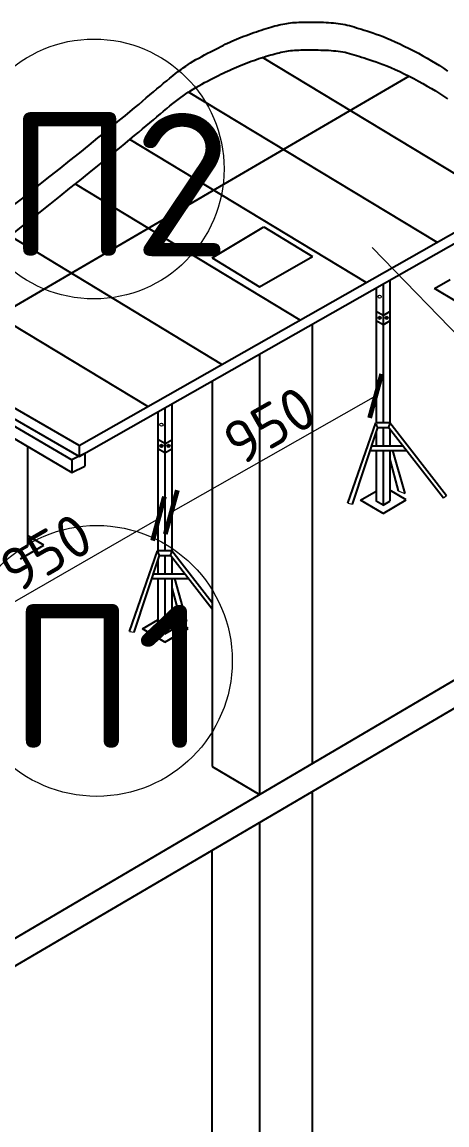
# Model space of a CAD drawing. Header units: millimetres. Extents: x 5763 to 12018931, y 39842 to 3600577.
# Drawn here: x 930585 to 936515, y 818078 to 833481 of the extents above; entities that cross this region are included whole.
import ezdxf

# ---------------------------------------------------------------- set-up
doc = ezdxf.new("R2010")
doc.units = ezdxf.units.MM
doc.layers.add('jiu', color=7, linetype='Continuous', lineweight=25)
doc.layers.add('тонкая', color=7, linetype='Continuous', lineweight=20)
doc.layers.add('LINES', color=7, linetype='Continuous')
doc.styles.add('ISOCPEUR', font='isocpeur.ttf')

# ---------------------------------------------------------------- blocks, each defined once
blk = doc.blocks.new('_ArchTick')
at = {"color": 0, "linetype": 'ByBlock', "const_width": 0.15}
blk.add_lwpolyline([(-0.5, -0.5), (0.5, 0.5)], dxfattribs=at)

msp = doc.modelspace()

# ---------------------------------------------------------------- hatches: boundary and pattern name
at = {"layer": 'тонкая', "ltscale": 10}
h = msp.add_hatch(color=256, dxfattribs=at)
h.set_gradient(color2=(0, 0, 0), one_color=1)
h.paths.add_polyline_path([(935553.7294, 829350.59011, 1), (935597.98383, 829350.59011, 1)])
h.paths.add_polyline_path([(935652.63818, 829350.59011, 1), (935696.89261, 829350.59011, 1)])
h = msp.add_hatch(color=256, dxfattribs=at)
h.set_gradient(color2=(0, 0, 0), one_color=1)
h.paths.add_polyline_path([(932552.71797, 827561.81751, 1), (932508.46354, 827561.81751, 1)])
h.paths.add_polyline_path([(932607.37233, 827561.81751, 1), (932651.62676, 827561.81751, 1)])

# ---------------------------------------------------------------- linework, layer by layer
at = {"lineweight": 20}
for centre, radius in [((931589.45911, 831429.66363), 1814.59605), ((931627.88081, 824559.16271), 1891.66098)]:
    msp.add_circle(centre, radius, dxfattribs=at)
at = {"layer": 'jiu', "color": 7, "lineweight": 25}
for p, q in [((935131.35069, 826760.44543), (935521.36477, 827886.25926)), ((935194.94452, 826749.47837), (935549.53558, 827820.65719)), ((935720.09322, 827883.30308), (935521.36477, 827886.25926)), ((935549.53558, 827820.65719), (935701.21905, 827820.65719)), ((936466.79718, 826834.11908), (935701.21905, 827820.65719)), ((936507.82754, 826865.78264), (935720.31494, 827886.25926)), ((935443.10024, 827499.12828), (935950.73348, 827499.12828)), ((935464.81642, 827564.73035), (935899.82464, 827564.73035)), ((935757.13403, 827499.12828), (935927.37364, 826898.02063)), ((935720.31494, 827369.68418), (935835.97643, 826934.94162)), ((932086.08484, 824971.67283), (932476.09892, 826097.48666)), ((932674.82737, 826094.53048), (932476.09892, 826097.48666)), ((933236.74687, 825369.62598), (932675.04909, 826097.48666)), ((932149.67866, 824960.70577), (932504.26973, 826031.88459)), ((932504.26973, 826031.88459), (932655.95319, 826031.88459)), ((933236.74687, 825283.46314), (932655.95319, 826031.88459)), ((932419.55057, 825775.95775), (932854.55879, 825775.95775)), ((932397.83439, 825710.35568), (932905.46763, 825710.35568)), ((932711.86818, 825710.35568), (932882.10779, 825109.24803)), ((932675.04909, 825580.91158), (932790.71058, 825146.16902))]:
    msp.add_line(p, q, dxfattribs=at)
for centre, radius, start, end in [((935620.05764, 827885.25943), 95.63896, 179.40101034, 222.491467365), ((935562.53499, 827896.6066), 158.11888, 331.292971868, 356.247866489), ((932574.79179, 826096.48683), 95.63896, 179.40101034, 222.491467365), ((932517.26914, 826107.834), 158.11888, 331.292971868, 356.247866489)]:
    msp.add_arc(centre, radius, start, end, dxfattribs=at)
at = {"layer": 'LINES'}
for p, q in [((934171.91227, 833440.98595), (934199.22708, 833447.31358)), ((934199.22708, 833447.31358), (934226.13795, 833453.05124)), ((934226.13795, 833453.05124), (934252.81479, 833458.19705)), ((934252.81479, 833458.19705), (934279.42753, 833462.74911)), ((934279.42753, 833462.74911), (934306.14608, 833466.70554)), ((934306.14608, 833466.70554), (934333.13525, 833470.07266)), ((934333.13525, 833470.07266), (934360.53925, 833472.8897)), ((934360.53925, 833472.8897), (934388.4972, 833475.20411)), ((934388.4972, 833475.20411), (934417.14819, 833477.06334)), ((934417.14819, 833477.06334), (934446.63133, 833478.51483)), ((934446.63133, 833478.51483), (934477.08572, 833479.60604)), ((934477.08572, 833479.60604), (934508.65046, 833480.38441)), ((934508.65046, 833480.38441), (934541.46466, 833480.89738)), ((934541.46466, 833480.89738), (934575.5967, 833481.18285)), ((934575.5967, 833481.18285), (934610.83215, 833481.24046)), ((934610.83215, 833481.24046), (934646.88584, 833481.06027)), ((934646.88584, 833481.06027), (934683.47263, 833480.63238)), ((934683.47263, 833480.63238), (934720.30736, 833479.94686)), ((934720.30736, 833479.94686), (934757.10488, 833478.99378)), ((934757.10488, 833478.99378), (934793.58003, 833477.76322)), ((934793.58003, 833477.76322), (934829.44766, 833476.24527)), ((934829.44766, 833476.24527), (934864.48627, 833474.41802)), ((934864.48627, 833474.41802), (934898.72891, 833472.21169)), ((934898.72891, 833472.21169), (934932.27229, 833469.54451)), ((934932.27229, 833469.54451), (934965.21311, 833466.33473)), ((934965.21311, 833466.33473), (934997.64808, 833462.50058)), ((934997.64808, 833462.50058), (935029.6739, 833457.9603)), ((935029.6739, 833457.9603), (935061.38728, 833452.63213)), ((935061.38728, 833452.63213), (935092.88493, 833446.43431)), ((935092.88493, 833446.43431), (935124.28459, 833439.31049)), ((933679.33015, 833282.10855), (933714.286, 833295.62884)), ((933714.286, 833295.62884), (933749.50236, 833308.90786)), ((933749.50236, 833308.90786), (933784.82522, 833321.88419)), ((933784.82522, 833321.88419), (933820.10057, 833334.49637)), ((933820.10057, 833334.49637), (933855.18169, 833346.68995)), ((933855.18169, 833346.68995), (933889.95104, 833358.43834)), ((933889.95104, 833358.43834), (933924.29834, 833369.72196)), ((933924.29834, 833369.72196), (933958.11334, 833380.52119)), ((933958.11334, 833380.52119), (933991.28576, 833390.81642)), ((933991.28576, 833390.81642), (934023.70534, 833400.58807)), ((934023.70534, 833400.58807), (934055.26182, 833409.81651)), ((934055.26182, 833409.81651), (934085.84494, 833418.48215)), ((934085.84494, 833418.48215), (934115.39112, 833426.56834)), ((934115.39112, 833426.56834), (934144.02359, 833434.07024)), ((934144.02359, 833434.07024), (934171.91227, 833440.98595)), ((935124.28459, 833439.31049), (935155.78813, 833431.30602)), ((935155.78813, 833431.30602), (935187.61847, 833422.49166)), ((935187.61847, 833422.49166), (935219.99854, 833412.93816)), ((935219.99854, 833412.93816), (935253.15125, 833402.71628)), ((935253.15125, 833402.71628), (935287.29951, 833391.8968)), ((935287.29951, 833391.8968), (935322.66625, 833380.55046)), ((935322.66625, 833380.55046), (935359.47438, 833368.74803)), ((935359.47438, 833368.74803), (935397.94835, 833356.49533)), ((935397.94835, 833356.49533), (935438.31877, 833343.53847)), ((935438.31877, 833343.53847), (935480.81776, 833329.55862)), ((935480.81776, 833329.55862), (935525.67746, 833314.23695)), ((935525.67746, 833314.23695), (935573.13, 833297.25463)), ((935573.13, 833297.25463), (935623.40751, 833278.29283)), ((933324.83226, 833122.45526), (933358.31877, 833139.23161)), ((933358.31877, 833139.23161), (933390.48281, 833155.12241)), ((933390.48281, 833155.12241), (933421.71656, 833170.28625)), ((933421.71656, 833170.28625), (933452.41218, 833184.8817)), ((933452.41218, 833184.8817), (933482.96184, 833199.06733)), ((933482.96184, 833199.06733), (933513.75771, 833213.00173)), ((933513.75771, 833213.00173), (933545.19195, 833226.84347)), ((933545.19195, 833226.84347), (933577.5657, 833240.71445)), ((933577.5657, 833240.71445), (933610.81599, 833254.58992)), ((933610.81599, 833254.58992), (933644.78881, 833268.40843)), ((933644.78881, 833268.40843), (933679.33015, 833282.10855)), ((935623.40751, 833278.29283), (935676.74213, 833257.03271)), ((935676.74213, 833257.03271), (935733.36598, 833233.15545)), ((935733.36598, 833233.15545), (935793.33267, 833206.4714)), ((935793.33267, 833206.4714), (935855.98162, 833177.30756)), ((935855.98162, 833177.30756), (935920.47374, 833146.12013)), ((935920.47374, 833146.12013), (935985.9699, 833113.3653)), ((933052.30525, 832978.71304), (933092.61157, 833001.15372)), ((933092.61157, 833001.15372), (933133.27381, 833023.2388)), ((933133.27381, 833023.2388), (933173.79943, 833044.79888)), ((933173.79943, 833044.79888), (933213.69589, 833065.66451)), ((933213.69589, 833065.66451), (933252.47063, 833085.66629)), ((933252.47063, 833085.66629), (933289.63112, 833104.63479)), ((933289.63112, 833104.63479), (933324.83226, 833122.45526)), ((933889.95104, 832970.43658), (933924.29834, 832981.7202)), ((933924.29834, 832981.7202), (933958.11334, 832992.51943)), ((937318.15421, 830941.88204), (933941.20584, 832987.11981)), ((933958.11334, 832992.51943), (933991.28576, 833002.81466)), ((933991.28576, 833002.81466), (934023.70534, 833012.58631)), ((934023.70534, 833012.58631), (934055.26182, 833021.81475)), ((934055.26182, 833021.81475), (934085.84494, 833030.48039)), ((934085.84494, 833030.48039), (934115.39112, 833038.56658)), ((934115.39112, 833038.56658), (934144.02359, 833046.06848)), ((934144.02359, 833046.06848), (934171.91227, 833052.98419)), ((934171.91227, 833052.98419), (934199.22708, 833059.31182)), ((934199.22708, 833059.31182), (934226.13795, 833065.04948)), ((934226.13795, 833065.04948), (934252.81479, 833070.19529)), ((934252.81479, 833070.19529), (934279.42753, 833074.74735)), ((934279.42753, 833074.74735), (934306.14608, 833078.70378)), ((934306.14608, 833078.70378), (934333.13525, 833082.0709)), ((934333.13525, 833082.0709), (934360.53925, 833084.88794)), ((934360.53925, 833084.88794), (934388.4972, 833087.20235)), ((934388.4972, 833087.20235), (934417.14819, 833089.06158)), ((934417.14819, 833089.06158), (934446.63133, 833090.51307)), ((934446.63133, 833090.51307), (934477.08572, 833091.60428)), ((934477.08572, 833091.60428), (934508.65046, 833092.38265)), ((934508.65046, 833092.38265), (934541.46466, 833092.89562)), ((934541.46466, 833092.89562), (934575.5967, 833093.18109)), ((934575.5967, 833093.18109), (934610.83215, 833093.2387)), ((934610.83215, 833093.2387), (934646.88584, 833093.05851)), ((934646.88584, 833093.05851), (934683.47263, 833092.63062)), ((934683.47263, 833092.63062), (934720.30736, 833091.9451)), ((934720.30736, 833091.9451), (934757.10488, 833090.99202)), ((934757.10488, 833090.99202), (934793.58003, 833089.76146)), ((934793.58003, 833089.76146), (934829.44766, 833088.24351)), ((934829.44766, 833088.24351), (934864.48627, 833086.41626)), ((934864.48627, 833086.41626), (934898.72891, 833084.20993)), ((934898.72891, 833084.20993), (934932.27229, 833081.54275)), ((934932.27229, 833081.54275), (934965.21311, 833078.33297)), ((934965.21311, 833078.33297), (934997.64808, 833074.49882)), ((934997.64808, 833074.49882), (935029.6739, 833069.95855)), ((935029.6739, 833069.95855), (935061.38728, 833064.63037)), ((935061.38728, 833064.63037), (935092.88493, 833058.43255)), ((935092.88493, 833058.43255), (935124.28459, 833051.30873)), ((935124.28459, 833051.30873), (935155.78813, 833043.30426)), ((935155.78813, 833043.30426), (935187.61847, 833034.4899)), ((935187.61847, 833034.4899), (935219.99854, 833024.9364)), ((935219.99854, 833024.9364), (935253.15125, 833014.71452)), ((935253.15125, 833014.71452), (935287.29951, 833003.89504)), ((935287.29951, 833003.89504), (935322.66625, 832992.5487)), ((935322.66625, 832992.5487), (935359.47438, 832980.74627)), ((935985.9699, 833113.3653), (936051.631, 833079.49926)), ((936051.631, 833079.49926), (936116.61794, 833044.97821)), ((936116.61794, 833044.97821), (936180.0916, 833010.25833)), ((936180.0916, 833010.25833), (936241.21289, 832975.79581)), ((932800.2044, 832815.70445), (932834.62052, 832840.86738)), ((932834.62052, 832840.86738), (932868.75153, 832864.90255)), ((932868.75153, 832864.90255), (932903.12709, 832888.13007)), ((932903.12709, 832888.13007), (932938.27687, 832910.87004)), ((932938.27687, 832910.87004), (932974.73054, 832933.44257)), ((932974.73054, 832933.44257), (933012.84739, 832956.08618)), ((933012.84739, 832956.08618), (933052.30525, 832978.71304)), ((933513.75771, 832824.99997), (933545.19195, 832838.84171)), ((933545.19195, 832838.84171), (933577.5657, 832852.71269)), ((933577.5657, 832852.71269), (933610.81599, 832866.58816)), ((933610.81599, 832866.58816), (933644.78881, 832880.40667)), ((933644.78881, 832880.40667), (933679.33015, 832894.10679)), ((933679.33015, 832894.10679), (933714.286, 832907.62708)), ((933714.286, 832907.62708), (933749.50236, 832920.9061)), ((933749.50236, 832920.9061), (933784.82522, 832933.88243)), ((933784.82522, 832933.88243), (933820.10057, 832946.49461)), ((933820.10057, 832946.49461), (933855.18169, 832958.68819)), ((933855.18169, 832958.68819), (933889.95104, 832970.43658)), ((935359.47438, 832980.74627), (935397.94835, 832968.49357)), ((935397.94835, 832968.49357), (935438.31877, 832955.53671)), ((935438.31877, 832955.53671), (935480.81776, 832941.55686)), ((935480.81776, 832941.55686), (935525.67746, 832926.23519)), ((935525.67746, 832926.23519), (935573.13, 832909.25287)), ((935573.13, 832909.25287), (935623.40751, 832890.29107)), ((935623.40751, 832890.29107), (935676.74213, 832869.03095)), ((935676.74213, 832869.03095), (935733.36598, 832845.15369)), ((935733.36598, 832845.15369), (935793.33267, 832818.46964)), ((936241.21289, 832975.79581), (936299.46723, 832941.83675)), ((936299.46723, 832941.83675), (936355.63822, 832907.78691)), ((936355.63822, 832907.78691), (936410.83398, 832872.84195)), ((936410.83398, 832872.84195), (936466.16265, 832836.19753)), ((936466.16265, 832836.19753), (936522.73237, 832797.04932)), ((935985.9699, 832725.36354), (929255.7665, 828795.08636)), ((932606.34433, 832662.52011), (932649.22489, 832697.46676)), ((932649.22489, 832697.46676), (932689.94869, 832730.248)), ((932689.94869, 832730.248), (932728.39815, 832760.71487)), ((932728.39815, 832760.71487), (932764.9735, 832789.09365)), ((932764.9735, 832789.09365), (932800.2044, 832815.70445)), ((933173.79943, 832656.79712), (933213.69589, 832677.66275)), ((933213.69589, 832677.66275), (933252.47063, 832697.66453)), ((933252.47063, 832697.66453), (933289.63112, 832716.63303)), ((933289.63112, 832716.63303), (933324.83226, 832734.4535)), ((933324.83226, 832734.4535), (933358.31877, 832751.22985)), ((933358.31877, 832751.22985), (933390.48281, 832767.12066)), ((933390.48281, 832767.12066), (933421.71656, 832782.28449)), ((933421.71656, 832782.28449), (933452.41218, 832796.87994)), ((933452.41218, 832796.87994), (933482.96184, 832811.06557)), ((933482.96184, 832811.06557), (933513.75771, 832824.99997)), ((935793.33267, 832818.46964), (935855.98162, 832789.3058)), ((935855.98162, 832789.3058), (935920.47374, 832758.11837)), ((935920.47374, 832758.11837), (935985.9699, 832725.36354)), ((935985.9699, 832725.36354), (936051.631, 832691.4975)), ((936051.631, 832691.4975), (936116.61794, 832656.97645)), ((932418.19467, 832505.9348), (932467.23216, 832547.11538)), ((932467.23216, 832547.11538), (932515.10095, 832587.10164)), ((932515.10095, 832587.10164), (932561.55401, 832625.65081)), ((932561.55401, 832625.65081), (932606.34433, 832662.52011)), ((932903.12709, 832500.12831), (932938.27687, 832522.86828)), ((932938.27687, 832522.86828), (932974.73054, 832545.44081)), ((932974.73054, 832545.44081), (933012.84739, 832568.08442)), ((933012.84739, 832568.08442), (933052.30525, 832590.71128)), ((933052.30525, 832590.71128), (933092.61157, 832613.15196)), ((933092.61157, 832613.15196), (933133.27381, 832635.23705)), ((933133.27381, 832635.23705), (933173.79943, 832656.79712)), ((936116.61794, 832656.97645), (936180.0916, 832622.25657)), ((936180.0916, 832622.25657), (936241.21289, 832587.79405)), ((936241.21289, 832587.79405), (936299.46723, 832553.83499)), ((936299.46723, 832553.83499), (936355.63822, 832519.78515)), ((936355.63822, 832519.78515), (936410.83398, 832484.84019)), ((932212.79462, 832332.13456), (932266.22712, 832377.40613)), ((932266.22712, 832377.40613), (932317.60158, 832420.9618)), ((932317.60158, 832420.9618), (932368.23547, 832463.80268)), ((932368.23547, 832463.80268), (932418.19467, 832505.9348)), ((932689.94869, 832342.24624), (932728.39815, 832372.71311)), ((932728.39815, 832372.71311), (932764.9735, 832401.09189)), ((932764.9735, 832401.09189), (932800.2044, 832427.70269)), ((932800.2044, 832427.70269), (932834.62052, 832452.86562)), ((932834.62052, 832452.86562), (932868.75153, 832476.90079)), ((932868.75153, 832476.90079), (932903.12709, 832500.12831)), ((936374.98803, 830405.56911), (932909.64322, 832504.34389)), ((936410.83398, 832484.84019), (936466.16265, 832448.19577)), ((936466.16265, 832448.19577), (936522.73237, 832409.04756)), ((932023.84523, 832173.52533), (932093.23404, 832231.44408)), ((932093.23404, 832231.44408), (932155.67372, 832283.89718)), ((932155.67372, 832283.89718), (932212.79462, 832332.13456)), ((932515.10095, 832199.09988), (932561.55401, 832237.64905)), ((932561.55401, 832237.64905), (932606.34433, 832274.51835)), ((932606.34433, 832274.51835), (932649.22489, 832309.465)), ((932649.22489, 832309.465), (932689.94869, 832342.24624)), ((931857.69873, 832036.29131), (931945.87692, 832108.89105)), ((931945.87692, 832108.89105), (932023.84523, 832173.52533)), ((932317.60158, 832032.96004), (932368.23547, 832075.80092)), ((932368.23547, 832075.80092), (932418.19467, 832117.93304)), ((932418.19467, 832117.93304), (932467.23216, 832159.11362)), ((932467.23216, 832159.11362), (932515.10095, 832199.09988)), ((931644.93382, 831862.78182), (931757.68031, 831954.4762)), ((931757.68031, 831954.4762), (931857.69873, 832036.29131)), ((932155.67372, 831895.89542), (932212.79462, 831944.1328)), ((932212.79462, 831944.1328), (932266.22712, 831989.40437)), ((932266.22712, 831989.40437), (932317.60158, 832032.96004)), ((931390.32825, 831657.06175), (931521.54154, 831762.8883)), ((931521.54154, 831762.8883), (931644.93382, 831862.78182)), ((931945.87692, 831720.88929), (932023.84523, 831785.52358)), ((932023.84523, 831785.52358), (932093.23404, 831843.44232)), ((935389.12871, 829844.97954), (932091.62685, 831842.10079)), ((932093.23404, 831843.44232), (932155.67372, 831895.89542)), ((931254.11877, 831547.56831), (931390.32825, 831657.06175)), ((931757.68031, 831566.47444), (931857.69873, 831648.28955)), ((931857.69873, 831648.28955), (931945.87692, 831720.88929)), ((931115.73789, 831436.67409), (931254.11877, 831547.56831)), ((931521.54154, 831374.88654), (931644.93382, 831474.78006)), ((931644.93382, 831474.78006), (931757.68031, 831566.47444)), ((930843.76117, 831219.74787), (930978.01043, 831326.64524)), ((930978.01043, 831326.64524), (931115.73789, 831436.67409)), ((931390.32825, 831269.05999), (931521.54154, 831374.88654)), ((930715.81493, 831118.24811), (930843.76117, 831219.74787)), ((931115.73789, 831048.67233), (931254.11877, 831159.56655)), ((931254.11877, 831159.56655), (931390.32825, 831269.05999)), ((934465.45667, 829319.75156), (931328.69897, 831219.51864)), ((931383.42, 827567.21189), (937890.7657, 831267.48633)), ((931383.42, 827413.08716), (937994.64504, 831172.43056)), ((930485.54874, 830936.81004), (930596.42375, 831023.95011)), ((930596.42375, 831023.95011), (930715.81493, 831118.24811)), ((930978.01043, 830938.64348), (931115.73789, 831048.67233)), ((930715.81493, 830730.24635), (930843.76117, 830831.74611)), ((930843.76117, 830831.74611), (930978.01043, 830938.64348)), ((930596.42375, 830635.94835), (930715.81493, 830730.24635)), ((930485.54874, 830548.80828), (930596.42375, 830635.94835)), ((933236.74687, 830189.54674), (933960.6172, 830619.21231)), ((933960.6172, 830619.21231), (934636.854, 830205.15562)), ((933375.63285, 828700.04463), (930414.62452, 830493.36967)), ((933236.74687, 830189.54674), (933900.3789, 829784.4032)), ((933900.3789, 829784.4032), (934636.854, 830205.15562)), ((932340.19409, 828111.2627), (929513.95715, 829822.96389)), ((935527.30221, 829769.42447), (935527.30221, 827886.17093)), ((935623.80858, 829824.30092), (935623.80858, 827884.73536)), ((935720.31494, 829879.17737), (935720.31494, 827886.25926)), ((936341.94185, 829758.69353), (936558.75321, 829885.99083)), ((936655.25958, 829574.1552), (936341.94185, 829758.69353)), ((935623.80858, 829383.94623), (935527.30221, 829440.78669)), ((922832.38875, 816193.41844), (945240.1722, 829355.62856)), ((935623.80858, 829254.02025), (935527.30221, 829310.86071)), ((935623.80858, 829380.82894), (935720.31494, 829437.4911)), ((935623.80858, 829254.02025), (935720.31494, 829310.68241)), ((931383.42, 827567.21189), (928414.29674, 829280.70078)), ((934636.854, 823127.29712), (934636.854, 829263.08857)), ((945240.1722, 828957.55491), (922832.38875, 815805.41668)), ((933900.3789, 828844.30645), (933900.3789, 822694.69565)), ((928902.98458, 828586.6139), (931280.60441, 827191.79875)), ((929137.87772, 828622.30703), (931280.60441, 827365.29041)), ((931383.42, 827413.08716), (929255.7665, 828640.96163)), ((933236.74687, 828466.94512), (933236.74687, 823084.31925)), ((932578.54272, 828092.67025), (932578.54272, 826095.96276)), ((932675.04909, 828147.5467), (932675.04909, 826097.48666)), ((932482.03636, 828037.7938), (932482.03636, 826097.39834)), ((935527.30221, 827753.49275), (935527.30221, 827564.73035)), ((935623.80858, 827820.65719), (935623.80858, 827564.73035)), ((935720.31494, 827796.04986), (935720.31494, 827564.73035)), ((932578.54272, 827595.17363), (932482.03636, 827652.01409)), ((932578.54272, 827592.05635), (932675.04909, 827648.71851)), ((930661.23423, 827555.14822), (930661.23423, 826157.13711)), ((931463.32554, 827454.66551), (931280.60441, 827365.29041)), ((931383.42, 827567.21189), (931383.42, 827413.08716)), ((931462.17565, 827455.34008), (931463.32554, 827454.66551)), ((931463.32554, 827454.66551), (931463.32554, 827281.17386)), ((932578.54272, 827465.24766), (932482.03636, 827522.08811)), ((932578.54272, 827465.24766), (932675.04909, 827521.90982)), ((935527.30221, 827499.12828), (935527.30221, 826789.48668)), ((935623.80858, 827499.12828), (935623.80858, 826732.64622)), ((935720.31494, 827499.12828), (935720.31494, 826789.48668)), ((931280.60441, 827365.29041), (931280.60441, 827191.79875)), ((931280.60441, 827191.79875), (931463.32554, 827281.17386)), ((931280.60441, 827191.79875), (931280.60441, 827191.79875)), ((935310.49086, 826801.784), (935527.30221, 826929.08131)), ((935947.72693, 826807.42912), (935720.31494, 826941.37057)), ((935623.80858, 826617.24567), (935310.49086, 826801.784)), ((935623.80858, 826732.64622), (935527.30221, 826789.48668)), ((935623.80858, 826617.24567), (935947.72693, 826807.42912)), ((935623.80858, 826732.64622), (935720.31494, 826789.48668)), ((930888.64622, 826175.07956), (930661.23423, 826309.02101)), ((930564.72787, 825984.89611), (930888.64622, 826175.07956)), ((930564.72787, 826100.29665), (930661.23423, 826157.13711)), ((932482.03636, 825964.72015), (932482.03636, 825775.95775)), ((932578.54272, 826031.88459), (932578.54272, 825775.95775)), ((932675.04909, 826007.27727), (932675.04909, 825775.95775)), ((932482.03636, 825710.35568), (932482.03636, 824994.85713)), ((932578.54272, 825710.35568), (932578.54272, 824938.01667)), ((932675.04909, 825710.35568), (932675.04909, 824994.85713)), ((932265.225, 825007.15446), (932482.03636, 825134.45176)), ((932902.46107, 825012.79958), (932675.04909, 825146.74102)), ((932578.54272, 824822.61613), (932265.225, 825007.15446)), ((932578.54272, 824938.01667), (932482.03636, 824994.85713)), ((932578.54272, 824822.61613), (932902.46107, 825012.79958)), ((932578.54272, 824938.01667), (932675.04909, 824994.85713)), ((933236.74687, 823084.31925), (933900.3789, 822694.69565)), ((934636.854, 816566.54465), (934636.854, 822733.98947)), ((933900.3789, 822301.71903), (933900.3789, 816123.13036)), ((933236.74687, 816510.2963), (933236.74687, 821912.20348))]:
    msp.add_line(p, q, dxfattribs=at)
at = {"layer": 'тонкая', "ltscale": 10}
for p, q in [((935473.68418, 830333.66898), (936906.37158, 828853.13897)), ((932665.78261, 826634.67012), (935523.25035, 828260.94997)), ((935526.18929, 828249.721), (935519.7527, 828261.03045)), ((935835.97643, 826934.94162), (935927.37364, 826898.02063)), ((936507.82754, 826865.78264), (936466.79718, 826834.11908)), ((935131.35069, 826760.44543), (935194.94452, 826749.47837)), ((929634.97314, 824897.57349), (932492.42182, 826548.07989)), ((932483.16175, 826558.1135), (932490.72435, 826545.0207)), ((932673.93616, 826626.40895), (932667.49957, 826637.71841)), ((932790.71058, 825146.16902), (932882.10779, 825109.24803)), ((932086.08484, 824971.67283), (932149.67866, 824960.70577))]:
    msp.add_line(p, q, dxfattribs=at)
for centre in [(935575.85661, 829646.75831), (935575.85661, 829350.59011), (935674.7654, 829350.59011), (932530.59076, 827857.98571), (932530.59076, 827561.81751), (932629.49954, 827561.81751)]:
    msp.add_circle(centre, 22.12722, dxfattribs=at)

# ---------------------------------------------------------------- block references
at = {"layer": 'тонкая', "ltscale": 10, "xscale": 450.0000000000001, "yscale": 450.0000000000001, "zscale": 450.0000000000001}
for p, rotation in [((935520.64304, 828259.46607), 29.64564254515993), ((932668.38992, 826636.15402), 209.6456425451599), ((932489.82404, 826546.57937), 30.01139233995024)]:
    msp.add_blockref('_ArchTick', p, dxfattribs=dict(at, rotation=rotation))

# ---------------------------------------------------------------- texts
at = {"lineweight": 20, "char_height": 2000, "attachment_point": 1, "style": 'ISOCPEUR'}
for s, insert in [('П2', (930363.7327, 832211.21014)), ('П1', (930402.1544, 825340.70922))]:
    msp.add_mtext_dynamic_manual_height_columns(s, width=22.7287554, gutter_width=12.5, heights=[0], dxfattribs=dict(at, insert=insert))
at = {"layer": 'тонкая', "ltscale": 10, "char_height": 600, "attachment_point": 5, "style": 'ISOCPEUR'}
for insert, rotation in [((934039.19935, 827847.80749), 29.645642545), ((930919.84733, 826072.79905), 30.01139234)]:
    msp.add_mtext('\\A1;950', dxfattribs=dict(at, insert=insert, rotation=rotation))

doc.saveas('drawing.dxf')
